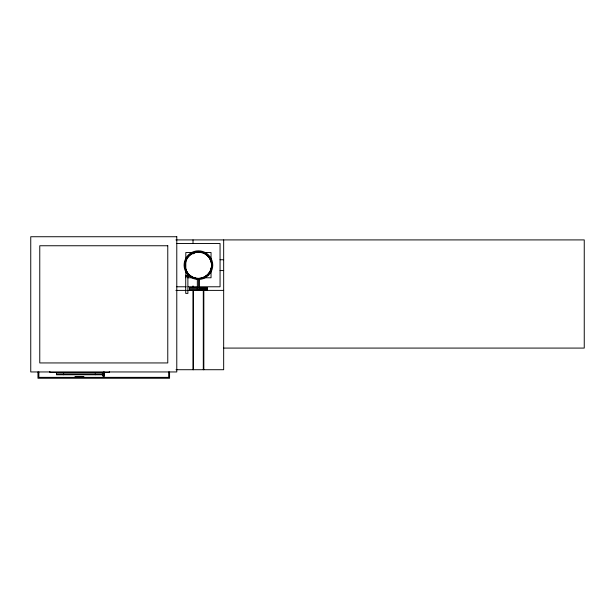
<?xml version="1.0" encoding="UTF-8"?>
<svg xmlns="http://www.w3.org/2000/svg" width="615" height="615" viewBox="0 0 615 615"><rect width="100%" height="100%" fill="white"/><g stroke="black" fill="none" stroke-linecap="round" stroke-linejoin="round"><path stroke-width="0.92" d="M191.649 276.881L191.665 276.858A13.522 13.522 0 0 0 205.187 276.858L207.993 274.713A13.522 13.522 0 0 0 207.993 255.586A13.522 13.522 0 0 0 188.867 255.586A13.522 13.522 0 0 0 188.867 274.713L191.665 276.858M193.533 253.818L194.824 252.527M198.43 279.487L199.506 279.341M175.89 239.911L584.25 239.911L584.25 348.082L223.668 348.082M176.789 243.517L220.062 243.517L220.062 286.782L199.368 286.782M197.023 252.527L185.807 252.527L185.807 277.772M199.829 252.527L211.045 252.527L211.045 260.945M220.062 259.738L223.668 259.738M220.062 270.562L223.668 270.562M187.613 277.772L193.287 277.772M202.935 277.772L211.045 277.772L211.045 268.755M176.789 286.782L186.199 286.782M188.082 286.782L197.484 286.782M199.506 287.743L207.439 287.743M199.506 287.912L207.439 287.912M199.506 288.135L207.439 288.135M199.506 288.397L207.439 288.397M189.412 288.673L207.439 288.673M207.439 289.442L197.346 289.757M197.346 289.611L207.439 289.719L207.439 287.597L189.412 287.597L189.412 289.757L207.439 289.757M175.89 290.388L186.406 290.388M187.475 290.388L223.668 290.388M176.021 369.715L223.668 369.715L223.668 239.911M56.449 373.866L102.421 373.866M74.945 376.572L83.924 376.572M197.261 279.325L199.583 279.633M203.834 290.388L203.834 369.715M203.296 290.388L203.296 369.715M199.506 278.58L199.506 288.673M198.43 278.58L198.43 287.597M197.346 278.58L197.346 288.673M193.379 290.388L193.379 369.715M193.018 239.911L193.018 243.517M193.018 285.883L193.018 287.689M193.018 290.388L193.018 369.715M169.571 371.952L169.571 378.263L37.961 378.263L37.961 371.952M168.671 371.952L168.671 377.364L38.86 377.364L38.86 371.952M109.347 371.529L109.347 372.436L49.853 372.436L49.853 371.529M104.219 371.952L104.219 377.364M103.32 371.952L103.32 377.364M102.421 372.421L102.421 374.766L56.449 374.766L56.449 372.421M95.21 373.866L95.21 374.766M63.66 373.866L63.66 374.766M191.127 276.366A13.161 13.161 0 0 1 189.543 255.717A13.161 13.161 0 0 1 209.976 259.084A13.161 13.161 0 0 1 201.843 278.134M195.032 278.134A13.161 13.161 0 0 1 191.857 276.819M186.314 275.735A1.084 1.084 0 0 1 187.844 275.735A1.084 1.084 0 0 1 187.844 277.265M186.038 276.781A1.084 1.084 0 0 1 186.038 276.22M208.562 275.282L205.595 277.565A14.33 14.33 0 0 1 191.265 277.565L188.29 275.282A14.33 14.33 0 0 1 188.29 255.017A14.33 14.33 0 0 1 208.562 255.017A14.33 14.33 0 0 1 208.562 275.282M176.782 236.737L30.75 236.737L30.75 371.952L176.782 371.952L176.782 236.737M167.772 245.754L39.767 245.754L39.767 362.942L167.772 362.942L167.772 245.754M187.883 275.382L185.722 275.382L185.722 293.409L187.883 293.409L187.883 275.382M190.196 275.774A13.399 13.399 0 0 0 211.583 266.779A13.399 13.399 0 0 0 193.102 252.757A13.399 13.399 0 0 0 190.196 275.774M190.12 275.874A13.522 13.522 0 0 0 211.706 266.795A13.522 13.522 0 0 0 193.049 252.642A13.522 13.522 0 0 0 190.12 275.874M190.273 275.674A13.269 13.269 0 0 0 211.46 266.764A13.269 13.269 0 0 0 193.148 252.873A13.269 13.269 0 0 0 190.273 275.674M102.874 375.55A0.899 0.899 0 0 0 104.227 374.766A0.899 0.899 0 0 0 102.874 373.989A0.899 0.899 0 0 0 102.874 375.55M102.843 375.78A0.899 0.899 0 0 0 104.196 374.996A0.899 0.899 0 0 0 102.843 374.22A0.899 0.899 0 0 0 102.843 375.78M102.874 375.365A0.899 0.899 0 0 0 104.227 374.589A0.899 0.899 0 0 0 102.874 373.805A0.899 0.899 0 0 0 102.874 375.365"/></g></svg>
